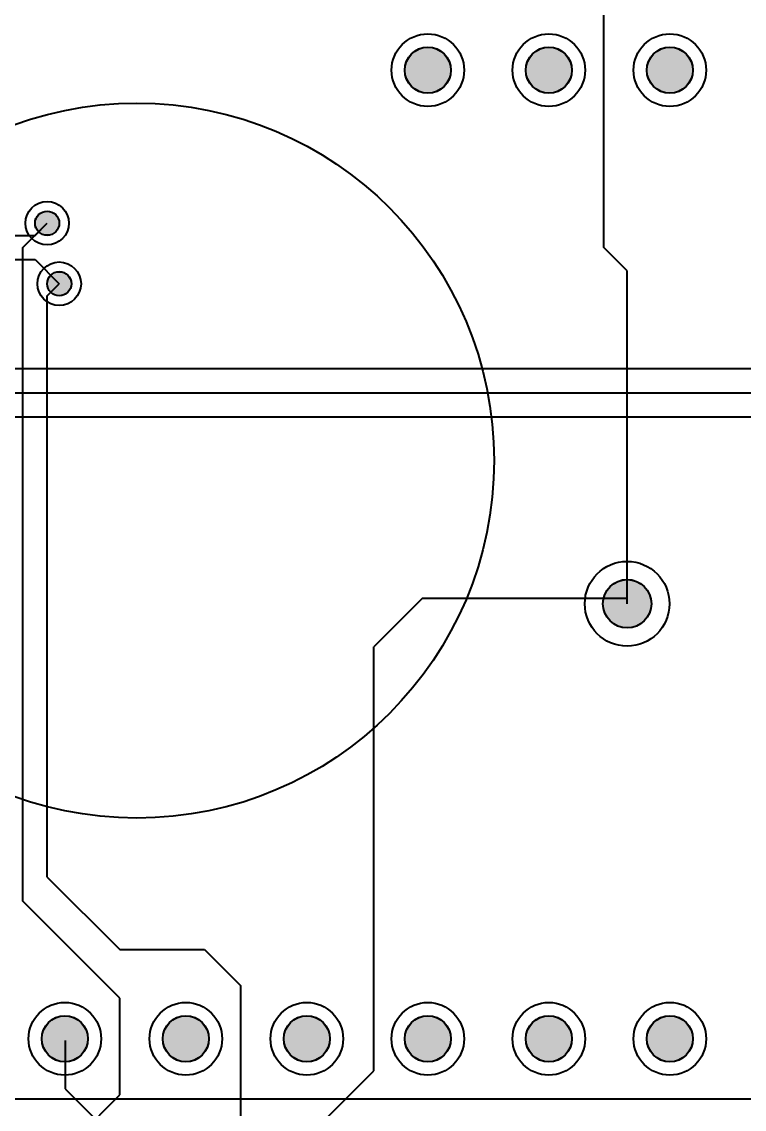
# Model space of a CAD drawing. Header units: millimetres. Extents: x 2 to 157, y 2 to 78.
# Drawn here: x 111.79 to 126.95, y 39.18 to 62 of the extents above; entities that cross this region are included whole.
import ezdxf

# ---------------------------------------------------------------- set-up
doc = ezdxf.new("R2010")
doc.units = ezdxf.units.MM
for name, color, linetype in [('bottom_copper', 7, 'Continuous'), ('drill_plated', 7, 'Continuous'), ('top_copper', 7, 'Continuous'), ('top_silk', 7, 'Continuous')]:
    doc.layers.add(name, color=color, linetype=linetype)

msp = doc.modelspace()

# ---------------------------------------------------------------- hatches: boundary and pattern name
at = {"layer": 'bottom_copper', "lineweight": 40}
for points in [[(120.783, 60.888), (120.755, 60.798), (120.711, 60.714), (120.651, 60.641), (120.578, 60.581), (120.494, 60.536), (120.404, 60.509), (120.31, 60.5), (120.215, 60.509), (120.125, 60.536), (120.041, 60.581), (119.968, 60.641), (119.908, 60.714), (119.864, 60.798), (119.836, 60.888), (119.827, 60.982), (119.836, 61.076), (119.864, 61.167), (119.908, 61.25), (119.968, 61.324), (120.041, 61.384), (120.125, 61.428), (120.215, 61.456), (120.31, 61.465), (120.404, 61.456), (120.494, 61.428), (120.578, 61.384), (120.651, 61.324), (120.711, 61.25), (120.755, 61.167), (120.783, 61.076), (120.792, 60.982), (120.783, 60.888)], [(123.323, 60.888), (123.295, 60.798), (123.251, 60.714), (123.191, 60.641), (123.118, 60.581), (123.034, 60.536), (122.944, 60.509), (122.85, 60.5), (122.755, 60.509), (122.665, 60.536), (122.581, 60.581), (122.508, 60.641), (122.448, 60.714), (122.404, 60.798), (122.376, 60.888), (122.367, 60.982), (122.376, 61.076), (122.404, 61.167), (122.448, 61.25), (122.508, 61.324), (122.581, 61.384), (122.665, 61.428), (122.755, 61.456), (122.85, 61.465), (122.944, 61.456), (123.034, 61.428), (123.118, 61.384), (123.191, 61.324), (123.251, 61.25), (123.295, 61.167), (123.323, 61.076), (123.332, 60.982), (123.323, 60.888)], [(125.863, 60.888), (125.835, 60.798), (125.791, 60.714), (125.731, 60.641), (125.658, 60.581), (125.574, 60.536), (125.484, 60.509), (125.39, 60.5), (125.295, 60.509), (125.205, 60.536), (125.121, 60.581), (125.048, 60.641), (124.988, 60.714), (124.944, 60.798), (124.916, 60.888), (124.907, 60.982), (124.916, 61.076), (124.944, 61.167), (124.988, 61.25), (125.048, 61.324), (125.121, 61.384), (125.205, 61.428), (125.295, 61.456), (125.39, 61.465), (125.484, 61.456), (125.574, 61.428), (125.658, 61.384), (125.731, 61.324), (125.791, 61.25), (125.835, 61.167), (125.863, 61.076), (125.872, 60.982), (125.863, 60.888)], [(112.568, 57.722), (112.553, 57.674), (112.53, 57.63), (112.498, 57.592), (112.46, 57.56), (112.416, 57.537), (112.368, 57.522), (112.319, 57.517), (112.269, 57.522), (112.222, 57.537), (112.178, 57.56), (112.139, 57.592), (112.108, 57.63), (112.084, 57.674), (112.07, 57.722), (112.065, 57.772), (112.07, 57.821), (112.084, 57.869), (112.108, 57.913), (112.139, 57.951), (112.178, 57.983), (112.222, 58.006), (112.269, 58.021), (112.319, 58.026), (112.368, 58.021), (112.416, 58.006), (112.46, 57.983), (112.498, 57.951), (112.53, 57.913), (112.553, 57.869), (112.568, 57.821), (112.573, 57.772), (112.568, 57.722)], [(112.822, 56.452), (112.807, 56.404), (112.784, 56.36), (112.752, 56.322), (112.714, 56.29), (112.67, 56.267), (112.622, 56.252), (112.573, 56.248), (112.523, 56.252), (112.476, 56.267), (112.432, 56.29), (112.393, 56.322), (112.362, 56.36), (112.338, 56.404), (112.324, 56.452), (112.319, 56.502), (112.324, 56.551), (112.338, 56.599), (112.362, 56.643), (112.393, 56.681), (112.432, 56.713), (112.476, 56.736), (112.523, 56.751), (112.573, 56.755), (112.622, 56.751), (112.67, 56.736), (112.714, 56.713), (112.752, 56.681), (112.784, 56.643), (112.807, 56.599), (112.822, 56.551), (112.827, 56.502), (112.822, 56.452)], [(124.992, 49.689), (124.963, 49.594), (124.916, 49.506), (124.853, 49.429), (124.776, 49.366), (124.688, 49.319), (124.593, 49.29), (124.493, 49.281), (124.394, 49.29), (124.299, 49.319), (124.211, 49.366), (124.134, 49.429), (124.071, 49.506), (124.024, 49.594), (123.995, 49.689), (123.985, 49.788), (123.995, 49.888), (124.024, 49.983), (124.071, 50.071), (124.134, 50.148), (124.211, 50.211), (124.299, 50.258), (124.394, 50.287), (124.493, 50.297), (124.593, 50.287), (124.688, 50.258), (124.776, 50.211), (124.853, 50.148), (124.916, 50.071), (124.963, 49.983), (124.992, 49.888), (125.001, 49.788), (124.992, 49.689)], [(113.163, 40.568), (113.135, 40.478), (113.091, 40.394), (113.031, 40.321), (112.958, 40.261), (112.874, 40.216), (112.784, 40.189), (112.69, 40.18), (112.595, 40.189), (112.505, 40.216), (112.421, 40.261), (112.348, 40.321), (112.288, 40.394), (112.244, 40.478), (112.216, 40.568), (112.207, 40.662), (112.216, 40.756), (112.244, 40.847), (112.288, 40.93), (112.348, 41.004), (112.421, 41.064), (112.505, 41.108), (112.595, 41.136), (112.69, 41.145), (112.784, 41.136), (112.874, 41.108), (112.958, 41.064), (113.031, 41.004), (113.091, 40.93), (113.135, 40.847), (113.163, 40.756), (113.172, 40.662), (113.163, 40.568)], [(115.703, 40.568), (115.675, 40.478), (115.631, 40.394), (115.571, 40.321), (115.498, 40.261), (115.414, 40.216), (115.324, 40.189), (115.23, 40.18), (115.135, 40.189), (115.045, 40.216), (114.961, 40.261), (114.888, 40.321), (114.828, 40.394), (114.784, 40.478), (114.756, 40.568), (114.747, 40.662), (114.756, 40.756), (114.784, 40.847), (114.828, 40.93), (114.888, 41.004), (114.961, 41.064), (115.045, 41.108), (115.135, 41.136), (115.23, 41.145), (115.324, 41.136), (115.414, 41.108), (115.498, 41.064), (115.571, 41.004), (115.631, 40.93), (115.675, 40.847), (115.703, 40.756), (115.712, 40.662), (115.703, 40.568)], [(118.243, 40.568), (118.215, 40.478), (118.171, 40.394), (118.111, 40.321), (118.038, 40.261), (117.954, 40.216), (117.864, 40.189), (117.77, 40.18), (117.675, 40.189), (117.585, 40.216), (117.501, 40.261), (117.428, 40.321), (117.368, 40.394), (117.324, 40.478), (117.296, 40.568), (117.287, 40.662), (117.296, 40.756), (117.324, 40.847), (117.368, 40.93), (117.428, 41.004), (117.501, 41.064), (117.585, 41.108), (117.675, 41.136), (117.77, 41.145), (117.864, 41.136), (117.954, 41.108), (118.038, 41.064), (118.111, 41.004), (118.171, 40.93), (118.215, 40.847), (118.243, 40.756), (118.252, 40.662), (118.243, 40.568)], [(120.783, 40.568), (120.755, 40.478), (120.711, 40.394), (120.651, 40.321), (120.578, 40.261), (120.494, 40.216), (120.404, 40.189), (120.31, 40.18), (120.215, 40.189), (120.125, 40.216), (120.041, 40.261), (119.968, 40.321), (119.908, 40.394), (119.864, 40.478), (119.836, 40.568), (119.827, 40.662), (119.836, 40.756), (119.864, 40.847), (119.908, 40.93), (119.968, 41.004), (120.041, 41.064), (120.125, 41.108), (120.215, 41.136), (120.31, 41.145), (120.404, 41.136), (120.494, 41.108), (120.578, 41.064), (120.651, 41.004), (120.711, 40.93), (120.755, 40.847), (120.783, 40.756), (120.792, 40.662), (120.783, 40.568)], [(123.323, 40.568), (123.295, 40.478), (123.251, 40.394), (123.191, 40.321), (123.118, 40.261), (123.034, 40.216), (122.944, 40.189), (122.85, 40.18), (122.755, 40.189), (122.665, 40.216), (122.581, 40.261), (122.508, 40.321), (122.448, 40.394), (122.404, 40.478), (122.376, 40.568), (122.367, 40.662), (122.376, 40.756), (122.404, 40.847), (122.448, 40.93), (122.508, 41.004), (122.581, 41.064), (122.665, 41.108), (122.755, 41.136), (122.85, 41.145), (122.944, 41.136), (123.034, 41.108), (123.118, 41.064), (123.191, 41.004), (123.251, 40.93), (123.295, 40.847), (123.323, 40.756), (123.332, 40.662), (123.323, 40.568)], [(125.863, 40.568), (125.835, 40.478), (125.791, 40.394), (125.731, 40.321), (125.658, 40.261), (125.574, 40.216), (125.484, 40.189), (125.39, 40.18), (125.295, 40.189), (125.205, 40.216), (125.121, 40.261), (125.048, 40.321), (124.988, 40.394), (124.944, 40.478), (124.916, 40.568), (124.907, 40.662), (124.916, 40.756), (124.944, 40.847), (124.988, 40.93), (125.048, 41.004), (125.121, 41.064), (125.205, 41.108), (125.295, 41.136), (125.39, 41.145), (125.484, 41.136), (125.574, 41.108), (125.658, 41.064), (125.731, 41.004), (125.791, 40.93), (125.835, 40.847), (125.863, 40.756), (125.872, 40.662), (125.863, 40.568)]]:
    msp.add_hatch(color=7, dxfattribs=at).paths.add_polyline_path(points, flags=0)
at = {"layer": 'drill_plated', "lineweight": 40}
for points in [[(120.783, 60.888), (120.755, 60.798), (120.711, 60.714), (120.651, 60.641), (120.578, 60.581), (120.494, 60.536), (120.404, 60.509), (120.31, 60.5), (120.215, 60.509), (120.125, 60.536), (120.041, 60.581), (119.968, 60.641), (119.908, 60.714), (119.864, 60.798), (119.836, 60.888), (119.827, 60.982), (119.836, 61.076), (119.864, 61.167), (119.908, 61.25), (119.968, 61.324), (120.041, 61.384), (120.125, 61.428), (120.215, 61.456), (120.31, 61.465), (120.404, 61.456), (120.494, 61.428), (120.578, 61.384), (120.651, 61.324), (120.711, 61.25), (120.755, 61.167), (120.783, 61.076), (120.792, 60.982), (120.783, 60.888)], [(123.323, 60.888), (123.295, 60.798), (123.251, 60.714), (123.191, 60.641), (123.118, 60.581), (123.034, 60.536), (122.944, 60.509), (122.85, 60.5), (122.755, 60.509), (122.665, 60.536), (122.581, 60.581), (122.508, 60.641), (122.448, 60.714), (122.404, 60.798), (122.376, 60.888), (122.367, 60.982), (122.376, 61.076), (122.404, 61.167), (122.448, 61.25), (122.508, 61.324), (122.581, 61.384), (122.665, 61.428), (122.755, 61.456), (122.85, 61.465), (122.944, 61.456), (123.034, 61.428), (123.118, 61.384), (123.191, 61.324), (123.251, 61.25), (123.295, 61.167), (123.323, 61.076), (123.332, 60.982), (123.323, 60.888)], [(125.863, 60.888), (125.835, 60.798), (125.791, 60.714), (125.731, 60.641), (125.658, 60.581), (125.574, 60.536), (125.484, 60.509), (125.39, 60.5), (125.295, 60.509), (125.205, 60.536), (125.121, 60.581), (125.048, 60.641), (124.988, 60.714), (124.944, 60.798), (124.916, 60.888), (124.907, 60.982), (124.916, 61.076), (124.944, 61.167), (124.988, 61.25), (125.048, 61.324), (125.121, 61.384), (125.205, 61.428), (125.295, 61.456), (125.39, 61.465), (125.484, 61.456), (125.574, 61.428), (125.658, 61.384), (125.731, 61.324), (125.791, 61.25), (125.835, 61.167), (125.863, 61.076), (125.872, 60.982), (125.863, 60.888)], [(112.568, 57.722), (112.553, 57.674), (112.53, 57.63), (112.498, 57.592), (112.46, 57.56), (112.416, 57.537), (112.368, 57.522), (112.319, 57.517), (112.269, 57.522), (112.222, 57.537), (112.178, 57.56), (112.139, 57.592), (112.108, 57.63), (112.084, 57.674), (112.07, 57.722), (112.065, 57.772), (112.07, 57.821), (112.084, 57.869), (112.108, 57.913), (112.139, 57.951), (112.178, 57.983), (112.222, 58.006), (112.269, 58.021), (112.319, 58.026), (112.368, 58.021), (112.416, 58.006), (112.46, 57.983), (112.498, 57.951), (112.53, 57.913), (112.553, 57.869), (112.568, 57.821), (112.573, 57.772), (112.568, 57.722)], [(112.822, 56.452), (112.807, 56.404), (112.784, 56.36), (112.752, 56.322), (112.714, 56.29), (112.67, 56.267), (112.622, 56.252), (112.573, 56.248), (112.523, 56.252), (112.476, 56.267), (112.432, 56.29), (112.393, 56.322), (112.362, 56.36), (112.338, 56.404), (112.324, 56.452), (112.319, 56.502), (112.324, 56.551), (112.338, 56.599), (112.362, 56.643), (112.393, 56.681), (112.432, 56.713), (112.476, 56.736), (112.523, 56.751), (112.573, 56.755), (112.622, 56.751), (112.67, 56.736), (112.714, 56.713), (112.752, 56.681), (112.784, 56.643), (112.807, 56.599), (112.822, 56.551), (112.827, 56.502), (112.822, 56.452)], [(124.992, 49.689), (124.963, 49.594), (124.916, 49.506), (124.853, 49.429), (124.776, 49.366), (124.688, 49.319), (124.593, 49.29), (124.493, 49.281), (124.394, 49.29), (124.299, 49.319), (124.211, 49.366), (124.134, 49.429), (124.071, 49.506), (124.024, 49.594), (123.995, 49.689), (123.985, 49.788), (123.995, 49.888), (124.024, 49.983), (124.071, 50.071), (124.134, 50.148), (124.211, 50.211), (124.299, 50.258), (124.394, 50.287), (124.493, 50.297), (124.593, 50.287), (124.688, 50.258), (124.776, 50.211), (124.853, 50.148), (124.916, 50.071), (124.963, 49.983), (124.992, 49.888), (125.001, 49.788), (124.992, 49.689)], [(113.163, 40.568), (113.135, 40.478), (113.091, 40.394), (113.031, 40.321), (112.958, 40.261), (112.874, 40.216), (112.784, 40.189), (112.69, 40.18), (112.595, 40.189), (112.505, 40.216), (112.421, 40.261), (112.348, 40.321), (112.288, 40.394), (112.244, 40.478), (112.216, 40.568), (112.207, 40.662), (112.216, 40.756), (112.244, 40.847), (112.288, 40.93), (112.348, 41.004), (112.421, 41.064), (112.505, 41.108), (112.595, 41.136), (112.69, 41.145), (112.784, 41.136), (112.874, 41.108), (112.958, 41.064), (113.031, 41.004), (113.091, 40.93), (113.135, 40.847), (113.163, 40.756), (113.172, 40.662), (113.163, 40.568)], [(115.703, 40.568), (115.675, 40.478), (115.631, 40.394), (115.571, 40.321), (115.498, 40.261), (115.414, 40.216), (115.324, 40.189), (115.23, 40.18), (115.135, 40.189), (115.045, 40.216), (114.961, 40.261), (114.888, 40.321), (114.828, 40.394), (114.784, 40.478), (114.756, 40.568), (114.747, 40.662), (114.756, 40.756), (114.784, 40.847), (114.828, 40.93), (114.888, 41.004), (114.961, 41.064), (115.045, 41.108), (115.135, 41.136), (115.23, 41.145), (115.324, 41.136), (115.414, 41.108), (115.498, 41.064), (115.571, 41.004), (115.631, 40.93), (115.675, 40.847), (115.703, 40.756), (115.712, 40.662), (115.703, 40.568)], [(118.243, 40.568), (118.215, 40.478), (118.171, 40.394), (118.111, 40.321), (118.038, 40.261), (117.954, 40.216), (117.864, 40.189), (117.77, 40.18), (117.675, 40.189), (117.585, 40.216), (117.501, 40.261), (117.428, 40.321), (117.368, 40.394), (117.324, 40.478), (117.296, 40.568), (117.287, 40.662), (117.296, 40.756), (117.324, 40.847), (117.368, 40.93), (117.428, 41.004), (117.501, 41.064), (117.585, 41.108), (117.675, 41.136), (117.77, 41.145), (117.864, 41.136), (117.954, 41.108), (118.038, 41.064), (118.111, 41.004), (118.171, 40.93), (118.215, 40.847), (118.243, 40.756), (118.252, 40.662), (118.243, 40.568)], [(120.783, 40.568), (120.755, 40.478), (120.711, 40.394), (120.651, 40.321), (120.578, 40.261), (120.494, 40.216), (120.404, 40.189), (120.31, 40.18), (120.215, 40.189), (120.125, 40.216), (120.041, 40.261), (119.968, 40.321), (119.908, 40.394), (119.864, 40.478), (119.836, 40.568), (119.827, 40.662), (119.836, 40.756), (119.864, 40.847), (119.908, 40.93), (119.968, 41.004), (120.041, 41.064), (120.125, 41.108), (120.215, 41.136), (120.31, 41.145), (120.404, 41.136), (120.494, 41.108), (120.578, 41.064), (120.651, 41.004), (120.711, 40.93), (120.755, 40.847), (120.783, 40.756), (120.792, 40.662), (120.783, 40.568)], [(123.323, 40.568), (123.295, 40.478), (123.251, 40.394), (123.191, 40.321), (123.118, 40.261), (123.034, 40.216), (122.944, 40.189), (122.85, 40.18), (122.755, 40.189), (122.665, 40.216), (122.581, 40.261), (122.508, 40.321), (122.448, 40.394), (122.404, 40.478), (122.376, 40.568), (122.367, 40.662), (122.376, 40.756), (122.404, 40.847), (122.448, 40.93), (122.508, 41.004), (122.581, 41.064), (122.665, 41.108), (122.755, 41.136), (122.85, 41.145), (122.944, 41.136), (123.034, 41.108), (123.118, 41.064), (123.191, 41.004), (123.251, 40.93), (123.295, 40.847), (123.323, 40.756), (123.332, 40.662), (123.323, 40.568)], [(125.863, 40.568), (125.835, 40.478), (125.791, 40.394), (125.731, 40.321), (125.658, 40.261), (125.574, 40.216), (125.484, 40.189), (125.39, 40.18), (125.295, 40.189), (125.205, 40.216), (125.121, 40.261), (125.048, 40.321), (124.988, 40.394), (124.944, 40.478), (124.916, 40.568), (124.907, 40.662), (124.916, 40.756), (124.944, 40.847), (124.988, 40.93), (125.048, 41.004), (125.121, 41.064), (125.205, 41.108), (125.295, 41.136), (125.39, 41.145), (125.484, 41.136), (125.574, 41.108), (125.658, 41.064), (125.731, 41.004), (125.791, 40.93), (125.835, 40.847), (125.863, 40.756), (125.872, 40.662), (125.863, 40.568)]]:
    msp.add_hatch(color=7, dxfattribs=at).paths.add_polyline_path(points, flags=0)
at = {"layer": 'top_copper', "lineweight": 40}
for points in [[(120.783, 60.888), (120.755, 60.798), (120.711, 60.714), (120.651, 60.641), (120.578, 60.581), (120.494, 60.536), (120.404, 60.509), (120.31, 60.5), (120.215, 60.509), (120.125, 60.536), (120.041, 60.581), (119.968, 60.641), (119.908, 60.714), (119.864, 60.798), (119.836, 60.888), (119.827, 60.982), (119.836, 61.076), (119.864, 61.167), (119.908, 61.25), (119.968, 61.324), (120.041, 61.384), (120.125, 61.428), (120.215, 61.456), (120.31, 61.465), (120.404, 61.456), (120.494, 61.428), (120.578, 61.384), (120.651, 61.324), (120.711, 61.25), (120.755, 61.167), (120.783, 61.076), (120.792, 60.982), (120.783, 60.888)], [(123.323, 60.888), (123.295, 60.798), (123.251, 60.714), (123.191, 60.641), (123.118, 60.581), (123.034, 60.536), (122.944, 60.509), (122.85, 60.5), (122.755, 60.509), (122.665, 60.536), (122.581, 60.581), (122.508, 60.641), (122.448, 60.714), (122.404, 60.798), (122.376, 60.888), (122.367, 60.982), (122.376, 61.076), (122.404, 61.167), (122.448, 61.25), (122.508, 61.324), (122.581, 61.384), (122.665, 61.428), (122.755, 61.456), (122.85, 61.465), (122.944, 61.456), (123.034, 61.428), (123.118, 61.384), (123.191, 61.324), (123.251, 61.25), (123.295, 61.167), (123.323, 61.076), (123.332, 60.982), (123.323, 60.888)], [(125.863, 60.888), (125.835, 60.798), (125.791, 60.714), (125.731, 60.641), (125.658, 60.581), (125.574, 60.536), (125.484, 60.509), (125.39, 60.5), (125.295, 60.509), (125.205, 60.536), (125.121, 60.581), (125.048, 60.641), (124.988, 60.714), (124.944, 60.798), (124.916, 60.888), (124.907, 60.982), (124.916, 61.076), (124.944, 61.167), (124.988, 61.25), (125.048, 61.324), (125.121, 61.384), (125.205, 61.428), (125.295, 61.456), (125.39, 61.465), (125.484, 61.456), (125.574, 61.428), (125.658, 61.384), (125.731, 61.324), (125.791, 61.25), (125.835, 61.167), (125.863, 61.076), (125.872, 60.982), (125.863, 60.888)], [(112.568, 57.722), (112.553, 57.674), (112.53, 57.63), (112.498, 57.592), (112.46, 57.56), (112.416, 57.537), (112.368, 57.522), (112.319, 57.517), (112.269, 57.522), (112.222, 57.537), (112.178, 57.56), (112.139, 57.592), (112.108, 57.63), (112.084, 57.674), (112.07, 57.722), (112.065, 57.772), (112.07, 57.821), (112.084, 57.869), (112.108, 57.913), (112.139, 57.951), (112.178, 57.983), (112.222, 58.006), (112.269, 58.021), (112.319, 58.026), (112.368, 58.021), (112.416, 58.006), (112.46, 57.983), (112.498, 57.951), (112.53, 57.913), (112.553, 57.869), (112.568, 57.821), (112.573, 57.772), (112.568, 57.722)], [(112.822, 56.452), (112.807, 56.404), (112.784, 56.36), (112.752, 56.322), (112.714, 56.29), (112.67, 56.267), (112.622, 56.252), (112.573, 56.248), (112.523, 56.252), (112.476, 56.267), (112.432, 56.29), (112.393, 56.322), (112.362, 56.36), (112.338, 56.404), (112.324, 56.452), (112.319, 56.502), (112.324, 56.551), (112.338, 56.599), (112.362, 56.643), (112.393, 56.681), (112.432, 56.713), (112.476, 56.736), (112.523, 56.751), (112.573, 56.755), (112.622, 56.751), (112.67, 56.736), (112.714, 56.713), (112.752, 56.681), (112.784, 56.643), (112.807, 56.599), (112.822, 56.551), (112.827, 56.502), (112.822, 56.452)], [(124.992, 49.689), (124.963, 49.594), (124.916, 49.506), (124.853, 49.429), (124.776, 49.366), (124.688, 49.319), (124.593, 49.29), (124.493, 49.281), (124.394, 49.29), (124.299, 49.319), (124.211, 49.366), (124.134, 49.429), (124.071, 49.506), (124.024, 49.594), (123.995, 49.689), (123.985, 49.788), (123.995, 49.888), (124.024, 49.983), (124.071, 50.071), (124.134, 50.148), (124.211, 50.211), (124.299, 50.258), (124.394, 50.287), (124.493, 50.297), (124.593, 50.287), (124.688, 50.258), (124.776, 50.211), (124.853, 50.148), (124.916, 50.071), (124.963, 49.983), (124.992, 49.888), (125.001, 49.788), (124.992, 49.689)], [(113.163, 40.568), (113.135, 40.478), (113.091, 40.394), (113.031, 40.321), (112.958, 40.261), (112.874, 40.216), (112.784, 40.189), (112.69, 40.18), (112.595, 40.189), (112.505, 40.216), (112.421, 40.261), (112.348, 40.321), (112.288, 40.394), (112.244, 40.478), (112.216, 40.568), (112.207, 40.662), (112.216, 40.756), (112.244, 40.847), (112.288, 40.93), (112.348, 41.004), (112.421, 41.064), (112.505, 41.108), (112.595, 41.136), (112.69, 41.145), (112.784, 41.136), (112.874, 41.108), (112.958, 41.064), (113.031, 41.004), (113.091, 40.93), (113.135, 40.847), (113.163, 40.756), (113.172, 40.662), (113.163, 40.568)], [(115.703, 40.568), (115.675, 40.478), (115.631, 40.394), (115.571, 40.321), (115.498, 40.261), (115.414, 40.216), (115.324, 40.189), (115.23, 40.18), (115.135, 40.189), (115.045, 40.216), (114.961, 40.261), (114.888, 40.321), (114.828, 40.394), (114.784, 40.478), (114.756, 40.568), (114.747, 40.662), (114.756, 40.756), (114.784, 40.847), (114.828, 40.93), (114.888, 41.004), (114.961, 41.064), (115.045, 41.108), (115.135, 41.136), (115.23, 41.145), (115.324, 41.136), (115.414, 41.108), (115.498, 41.064), (115.571, 41.004), (115.631, 40.93), (115.675, 40.847), (115.703, 40.756), (115.712, 40.662), (115.703, 40.568)], [(118.243, 40.568), (118.215, 40.478), (118.171, 40.394), (118.111, 40.321), (118.038, 40.261), (117.954, 40.216), (117.864, 40.189), (117.77, 40.18), (117.675, 40.189), (117.585, 40.216), (117.501, 40.261), (117.428, 40.321), (117.368, 40.394), (117.324, 40.478), (117.296, 40.568), (117.287, 40.662), (117.296, 40.756), (117.324, 40.847), (117.368, 40.93), (117.428, 41.004), (117.501, 41.064), (117.585, 41.108), (117.675, 41.136), (117.77, 41.145), (117.864, 41.136), (117.954, 41.108), (118.038, 41.064), (118.111, 41.004), (118.171, 40.93), (118.215, 40.847), (118.243, 40.756), (118.252, 40.662), (118.243, 40.568)], [(120.783, 40.568), (120.755, 40.478), (120.711, 40.394), (120.651, 40.321), (120.578, 40.261), (120.494, 40.216), (120.404, 40.189), (120.31, 40.18), (120.215, 40.189), (120.125, 40.216), (120.041, 40.261), (119.968, 40.321), (119.908, 40.394), (119.864, 40.478), (119.836, 40.568), (119.827, 40.662), (119.836, 40.756), (119.864, 40.847), (119.908, 40.93), (119.968, 41.004), (120.041, 41.064), (120.125, 41.108), (120.215, 41.136), (120.31, 41.145), (120.404, 41.136), (120.494, 41.108), (120.578, 41.064), (120.651, 41.004), (120.711, 40.93), (120.755, 40.847), (120.783, 40.756), (120.792, 40.662), (120.783, 40.568)], [(123.323, 40.568), (123.295, 40.478), (123.251, 40.394), (123.191, 40.321), (123.118, 40.261), (123.034, 40.216), (122.944, 40.189), (122.85, 40.18), (122.755, 40.189), (122.665, 40.216), (122.581, 40.261), (122.508, 40.321), (122.448, 40.394), (122.404, 40.478), (122.376, 40.568), (122.367, 40.662), (122.376, 40.756), (122.404, 40.847), (122.448, 40.93), (122.508, 41.004), (122.581, 41.064), (122.665, 41.108), (122.755, 41.136), (122.85, 41.145), (122.944, 41.136), (123.034, 41.108), (123.118, 41.064), (123.191, 41.004), (123.251, 40.93), (123.295, 40.847), (123.323, 40.756), (123.332, 40.662), (123.323, 40.568)], [(125.863, 40.568), (125.835, 40.478), (125.791, 40.394), (125.731, 40.321), (125.658, 40.261), (125.574, 40.216), (125.484, 40.189), (125.39, 40.18), (125.295, 40.189), (125.205, 40.216), (125.121, 40.261), (125.048, 40.321), (124.988, 40.394), (124.944, 40.478), (124.916, 40.568), (124.907, 40.662), (124.916, 40.756), (124.944, 40.847), (124.988, 40.93), (125.048, 41.004), (125.121, 41.064), (125.205, 41.108), (125.295, 41.136), (125.39, 41.145), (125.484, 41.136), (125.574, 41.108), (125.658, 41.064), (125.731, 41.004), (125.791, 40.93), (125.835, 40.847), (125.863, 40.756), (125.872, 40.662), (125.863, 40.568)]]:
    msp.add_hatch(color=7, dxfattribs=at).paths.add_polyline_path(points, flags=0)

# ---------------------------------------------------------------- linework, layer by layer
at = {"layer": 'bottom_copper', "color": 7, "lineweight": 40}
for p, q in [((124.003, 57.264), (124.003, 66.153)), ((111.811, 57.264), (112.319, 57.772)), ((111.811, 43.547), (111.811, 57.264)), ((124.493, 56.773), (124.003, 57.264)), ((124.493, 49.788), (124.493, 56.773)), ((112.319, 56.248), (112.573, 56.502)), ((112.319, 44.056), (112.319, 56.248)), ((120.193, 49.898), (119.177, 48.882)), ((124.511, 49.898), (120.193, 49.898)), ((119.177, 39.992), (119.177, 48.882)), ((112.319, 44.056), (113.843, 42.532)), ((113.843, 41.516), (111.811, 43.547)), ((113.843, 42.532), (115.621, 42.532)), ((115.621, 42.532), (116.383, 41.77)), ((116.383, 38.721), (116.383, 41.77)), ((113.843, 39.483), (113.843, 41.516)), ((117.399, 38.214), (119.177, 39.992)), ((112.319, 37.959), (113.843, 39.483))]:
    msp.add_line(p, q, dxfattribs=at)
for points in [[(120.783, 60.888), (120.755, 60.798), (120.711, 60.714), (120.651, 60.641), (120.578, 60.581), (120.494, 60.536), (120.404, 60.509), (120.31, 60.5), (120.215, 60.509), (120.125, 60.536), (120.041, 60.581), (119.968, 60.641), (119.908, 60.714), (119.864, 60.798), (119.836, 60.888), (119.827, 60.982), (119.836, 61.076), (119.864, 61.167), (119.908, 61.25), (119.968, 61.324), (120.041, 61.384), (120.125, 61.428), (120.215, 61.456), (120.31, 61.465), (120.404, 61.456), (120.494, 61.428), (120.578, 61.384), (120.651, 61.324), (120.711, 61.25), (120.755, 61.167), (120.783, 61.076), (120.792, 60.982), (120.783, 60.888)], [(123.323, 60.888), (123.295, 60.798), (123.251, 60.714), (123.191, 60.641), (123.118, 60.581), (123.034, 60.536), (122.944, 60.509), (122.85, 60.5), (122.755, 60.509), (122.665, 60.536), (122.581, 60.581), (122.508, 60.641), (122.448, 60.714), (122.404, 60.798), (122.376, 60.888), (122.367, 60.982), (122.376, 61.076), (122.404, 61.167), (122.448, 61.25), (122.508, 61.324), (122.581, 61.384), (122.665, 61.428), (122.755, 61.456), (122.85, 61.465), (122.944, 61.456), (123.034, 61.428), (123.118, 61.384), (123.191, 61.324), (123.251, 61.25), (123.295, 61.167), (123.323, 61.076), (123.332, 60.982), (123.323, 60.888)], [(125.863, 60.888), (125.835, 60.798), (125.791, 60.714), (125.731, 60.641), (125.658, 60.581), (125.574, 60.536), (125.484, 60.509), (125.39, 60.5), (125.295, 60.509), (125.205, 60.536), (125.121, 60.581), (125.048, 60.641), (124.988, 60.714), (124.944, 60.798), (124.916, 60.888), (124.907, 60.982), (124.916, 61.076), (124.944, 61.167), (124.988, 61.25), (125.048, 61.324), (125.121, 61.384), (125.205, 61.428), (125.295, 61.456), (125.39, 61.465), (125.484, 61.456), (125.574, 61.428), (125.658, 61.384), (125.731, 61.324), (125.791, 61.25), (125.835, 61.167), (125.863, 61.076), (125.872, 60.982), (125.863, 60.888)], [(112.568, 57.722), (112.553, 57.674), (112.53, 57.63), (112.498, 57.592), (112.46, 57.56), (112.416, 57.537), (112.368, 57.522), (112.319, 57.517), (112.269, 57.522), (112.222, 57.537), (112.178, 57.56), (112.139, 57.592), (112.108, 57.63), (112.084, 57.674), (112.07, 57.722), (112.065, 57.772), (112.07, 57.821), (112.084, 57.869), (112.108, 57.913), (112.139, 57.951), (112.178, 57.983), (112.222, 58.006), (112.269, 58.021), (112.319, 58.026), (112.368, 58.021), (112.416, 58.006), (112.46, 57.983), (112.498, 57.951), (112.53, 57.913), (112.553, 57.869), (112.568, 57.821), (112.573, 57.772), (112.568, 57.722)], [(112.822, 56.452), (112.807, 56.404), (112.784, 56.36), (112.752, 56.322), (112.714, 56.29), (112.67, 56.267), (112.622, 56.252), (112.573, 56.248), (112.523, 56.252), (112.476, 56.267), (112.432, 56.29), (112.393, 56.322), (112.362, 56.36), (112.338, 56.404), (112.324, 56.452), (112.319, 56.502), (112.324, 56.551), (112.338, 56.599), (112.362, 56.643), (112.393, 56.681), (112.432, 56.713), (112.476, 56.736), (112.523, 56.751), (112.573, 56.755), (112.622, 56.751), (112.67, 56.736), (112.714, 56.713), (112.752, 56.681), (112.784, 56.643), (112.807, 56.599), (112.822, 56.551), (112.827, 56.502), (112.822, 56.452)], [(124.992, 49.689), (124.963, 49.594), (124.916, 49.506), (124.853, 49.429), (124.776, 49.366), (124.688, 49.319), (124.593, 49.29), (124.493, 49.281), (124.394, 49.29), (124.299, 49.319), (124.211, 49.366), (124.134, 49.429), (124.071, 49.506), (124.024, 49.594), (123.995, 49.689), (123.985, 49.788), (123.995, 49.888), (124.024, 49.983), (124.071, 50.071), (124.134, 50.148), (124.211, 50.211), (124.299, 50.258), (124.394, 50.287), (124.493, 50.297), (124.593, 50.287), (124.688, 50.258), (124.776, 50.211), (124.853, 50.148), (124.916, 50.071), (124.963, 49.983), (124.992, 49.888), (125.001, 49.788), (124.992, 49.689)], [(113.163, 40.568), (113.135, 40.478), (113.091, 40.394), (113.031, 40.321), (112.958, 40.261), (112.874, 40.216), (112.784, 40.189), (112.69, 40.18), (112.595, 40.189), (112.505, 40.216), (112.421, 40.261), (112.348, 40.321), (112.288, 40.394), (112.244, 40.478), (112.216, 40.568), (112.207, 40.662), (112.216, 40.756), (112.244, 40.847), (112.288, 40.93), (112.348, 41.004), (112.421, 41.064), (112.505, 41.108), (112.595, 41.136), (112.69, 41.145), (112.784, 41.136), (112.874, 41.108), (112.958, 41.064), (113.031, 41.004), (113.091, 40.93), (113.135, 40.847), (113.163, 40.756), (113.172, 40.662), (113.163, 40.568)], [(115.703, 40.568), (115.675, 40.478), (115.631, 40.394), (115.571, 40.321), (115.498, 40.261), (115.414, 40.216), (115.324, 40.189), (115.23, 40.18), (115.135, 40.189), (115.045, 40.216), (114.961, 40.261), (114.888, 40.321), (114.828, 40.394), (114.784, 40.478), (114.756, 40.568), (114.747, 40.662), (114.756, 40.756), (114.784, 40.847), (114.828, 40.93), (114.888, 41.004), (114.961, 41.064), (115.045, 41.108), (115.135, 41.136), (115.23, 41.145), (115.324, 41.136), (115.414, 41.108), (115.498, 41.064), (115.571, 41.004), (115.631, 40.93), (115.675, 40.847), (115.703, 40.756), (115.712, 40.662), (115.703, 40.568)], [(118.243, 40.568), (118.215, 40.478), (118.171, 40.394), (118.111, 40.321), (118.038, 40.261), (117.954, 40.216), (117.864, 40.189), (117.77, 40.18), (117.675, 40.189), (117.585, 40.216), (117.501, 40.261), (117.428, 40.321), (117.368, 40.394), (117.324, 40.478), (117.296, 40.568), (117.287, 40.662), (117.296, 40.756), (117.324, 40.847), (117.368, 40.93), (117.428, 41.004), (117.501, 41.064), (117.585, 41.108), (117.675, 41.136), (117.77, 41.145), (117.864, 41.136), (117.954, 41.108), (118.038, 41.064), (118.111, 41.004), (118.171, 40.93), (118.215, 40.847), (118.243, 40.756), (118.252, 40.662), (118.243, 40.568)], [(120.783, 40.568), (120.755, 40.478), (120.711, 40.394), (120.651, 40.321), (120.578, 40.261), (120.494, 40.216), (120.404, 40.189), (120.31, 40.18), (120.215, 40.189), (120.125, 40.216), (120.041, 40.261), (119.968, 40.321), (119.908, 40.394), (119.864, 40.478), (119.836, 40.568), (119.827, 40.662), (119.836, 40.756), (119.864, 40.847), (119.908, 40.93), (119.968, 41.004), (120.041, 41.064), (120.125, 41.108), (120.215, 41.136), (120.31, 41.145), (120.404, 41.136), (120.494, 41.108), (120.578, 41.064), (120.651, 41.004), (120.711, 40.93), (120.755, 40.847), (120.783, 40.756), (120.792, 40.662), (120.783, 40.568)], [(123.323, 40.568), (123.295, 40.478), (123.251, 40.394), (123.191, 40.321), (123.118, 40.261), (123.034, 40.216), (122.944, 40.189), (122.85, 40.18), (122.755, 40.189), (122.665, 40.216), (122.581, 40.261), (122.508, 40.321), (122.448, 40.394), (122.404, 40.478), (122.376, 40.568), (122.367, 40.662), (122.376, 40.756), (122.404, 40.847), (122.448, 40.93), (122.508, 41.004), (122.581, 41.064), (122.665, 41.108), (122.755, 41.136), (122.85, 41.145), (122.944, 41.136), (123.034, 41.108), (123.118, 41.064), (123.191, 41.004), (123.251, 40.93), (123.295, 40.847), (123.323, 40.756), (123.332, 40.662), (123.323, 40.568)], [(125.863, 40.568), (125.835, 40.478), (125.791, 40.394), (125.731, 40.321), (125.658, 40.261), (125.574, 40.216), (125.484, 40.189), (125.39, 40.18), (125.295, 40.189), (125.205, 40.216), (125.121, 40.261), (125.048, 40.321), (124.988, 40.394), (124.944, 40.478), (124.916, 40.568), (124.907, 40.662), (124.916, 40.756), (124.944, 40.847), (124.988, 40.93), (125.048, 41.004), (125.121, 41.064), (125.205, 41.108), (125.295, 41.136), (125.39, 41.145), (125.484, 41.136), (125.574, 41.108), (125.658, 41.064), (125.731, 41.004), (125.791, 40.93), (125.835, 40.847), (125.863, 40.756), (125.872, 40.662), (125.863, 40.568)]]:
    msp.add_lwpolyline(points, close=True, dxfattribs=at)
for centre, major_axis in [((120.31, 60.982), (0.762, 0)), ((122.85, 60.982), (0.762, 0)), ((125.39, 60.982), (0.762, 0)), ((120.31, 60.982), (0.483, 0)), ((122.85, 60.982), (0.483, 0)), ((125.39, 60.982), (0.483, 0)), ((112.319, 57.772), (0.457, 0)), ((112.319, 57.772), (0.254, 0)), ((112.573, 56.502), (0.457, 0)), ((112.573, 56.502), (0.254, 0)), ((124.493, 49.788), (0.889, 0)), ((124.493, 49.788), (0.508, 0)), ((112.69, 40.662), (0.762, 0)), ((115.23, 40.662), (0.762, 0)), ((117.77, 40.662), (0.762, 0)), ((120.31, 40.662), (0.762, 0)), ((122.85, 40.662), (0.762, 0)), ((125.39, 40.662), (0.762, 0)), ((112.69, 40.662), (0.483, 0)), ((115.23, 40.662), (0.483, 0)), ((117.77, 40.662), (0.483, 0)), ((120.31, 40.662), (0.483, 0)), ((122.85, 40.662), (0.483, 0)), ((125.39, 40.662), (0.483, 0))]:
    msp.add_ellipse(centre, major_axis=major_axis, ratio=1, dxfattribs=at)
at = {"layer": 'drill_plated', "color": 7, "lineweight": 40}
for points in [[(120.783, 60.888), (120.755, 60.798), (120.711, 60.714), (120.651, 60.641), (120.578, 60.581), (120.494, 60.536), (120.404, 60.509), (120.31, 60.5), (120.215, 60.509), (120.125, 60.536), (120.041, 60.581), (119.968, 60.641), (119.908, 60.714), (119.864, 60.798), (119.836, 60.888), (119.827, 60.982), (119.836, 61.076), (119.864, 61.167), (119.908, 61.25), (119.968, 61.324), (120.041, 61.384), (120.125, 61.428), (120.215, 61.456), (120.31, 61.465), (120.404, 61.456), (120.494, 61.428), (120.578, 61.384), (120.651, 61.324), (120.711, 61.25), (120.755, 61.167), (120.783, 61.076), (120.792, 60.982), (120.783, 60.888)], [(123.323, 60.888), (123.295, 60.798), (123.251, 60.714), (123.191, 60.641), (123.118, 60.581), (123.034, 60.536), (122.944, 60.509), (122.85, 60.5), (122.755, 60.509), (122.665, 60.536), (122.581, 60.581), (122.508, 60.641), (122.448, 60.714), (122.404, 60.798), (122.376, 60.888), (122.367, 60.982), (122.376, 61.076), (122.404, 61.167), (122.448, 61.25), (122.508, 61.324), (122.581, 61.384), (122.665, 61.428), (122.755, 61.456), (122.85, 61.465), (122.944, 61.456), (123.034, 61.428), (123.118, 61.384), (123.191, 61.324), (123.251, 61.25), (123.295, 61.167), (123.323, 61.076), (123.332, 60.982), (123.323, 60.888)], [(125.863, 60.888), (125.835, 60.798), (125.791, 60.714), (125.731, 60.641), (125.658, 60.581), (125.574, 60.536), (125.484, 60.509), (125.39, 60.5), (125.295, 60.509), (125.205, 60.536), (125.121, 60.581), (125.048, 60.641), (124.988, 60.714), (124.944, 60.798), (124.916, 60.888), (124.907, 60.982), (124.916, 61.076), (124.944, 61.167), (124.988, 61.25), (125.048, 61.324), (125.121, 61.384), (125.205, 61.428), (125.295, 61.456), (125.39, 61.465), (125.484, 61.456), (125.574, 61.428), (125.658, 61.384), (125.731, 61.324), (125.791, 61.25), (125.835, 61.167), (125.863, 61.076), (125.872, 60.982), (125.863, 60.888)], [(112.568, 57.722), (112.553, 57.674), (112.53, 57.63), (112.498, 57.592), (112.46, 57.56), (112.416, 57.537), (112.368, 57.522), (112.319, 57.517), (112.269, 57.522), (112.222, 57.537), (112.178, 57.56), (112.139, 57.592), (112.108, 57.63), (112.084, 57.674), (112.07, 57.722), (112.065, 57.772), (112.07, 57.821), (112.084, 57.869), (112.108, 57.913), (112.139, 57.951), (112.178, 57.983), (112.222, 58.006), (112.269, 58.021), (112.319, 58.026), (112.368, 58.021), (112.416, 58.006), (112.46, 57.983), (112.498, 57.951), (112.53, 57.913), (112.553, 57.869), (112.568, 57.821), (112.573, 57.772), (112.568, 57.722)], [(112.822, 56.452), (112.807, 56.404), (112.784, 56.36), (112.752, 56.322), (112.714, 56.29), (112.67, 56.267), (112.622, 56.252), (112.573, 56.248), (112.523, 56.252), (112.476, 56.267), (112.432, 56.29), (112.393, 56.322), (112.362, 56.36), (112.338, 56.404), (112.324, 56.452), (112.319, 56.502), (112.324, 56.551), (112.338, 56.599), (112.362, 56.643), (112.393, 56.681), (112.432, 56.713), (112.476, 56.736), (112.523, 56.751), (112.573, 56.755), (112.622, 56.751), (112.67, 56.736), (112.714, 56.713), (112.752, 56.681), (112.784, 56.643), (112.807, 56.599), (112.822, 56.551), (112.827, 56.502), (112.822, 56.452)], [(124.992, 49.689), (124.963, 49.594), (124.916, 49.506), (124.853, 49.429), (124.776, 49.366), (124.688, 49.319), (124.593, 49.29), (124.493, 49.281), (124.394, 49.29), (124.299, 49.319), (124.211, 49.366), (124.134, 49.429), (124.071, 49.506), (124.024, 49.594), (123.995, 49.689), (123.985, 49.788), (123.995, 49.888), (124.024, 49.983), (124.071, 50.071), (124.134, 50.148), (124.211, 50.211), (124.299, 50.258), (124.394, 50.287), (124.493, 50.297), (124.593, 50.287), (124.688, 50.258), (124.776, 50.211), (124.853, 50.148), (124.916, 50.071), (124.963, 49.983), (124.992, 49.888), (125.001, 49.788), (124.992, 49.689)], [(113.163, 40.568), (113.135, 40.478), (113.091, 40.394), (113.031, 40.321), (112.958, 40.261), (112.874, 40.216), (112.784, 40.189), (112.69, 40.18), (112.595, 40.189), (112.505, 40.216), (112.421, 40.261), (112.348, 40.321), (112.288, 40.394), (112.244, 40.478), (112.216, 40.568), (112.207, 40.662), (112.216, 40.756), (112.244, 40.847), (112.288, 40.93), (112.348, 41.004), (112.421, 41.064), (112.505, 41.108), (112.595, 41.136), (112.69, 41.145), (112.784, 41.136), (112.874, 41.108), (112.958, 41.064), (113.031, 41.004), (113.091, 40.93), (113.135, 40.847), (113.163, 40.756), (113.172, 40.662), (113.163, 40.568)], [(115.703, 40.568), (115.675, 40.478), (115.631, 40.394), (115.571, 40.321), (115.498, 40.261), (115.414, 40.216), (115.324, 40.189), (115.23, 40.18), (115.135, 40.189), (115.045, 40.216), (114.961, 40.261), (114.888, 40.321), (114.828, 40.394), (114.784, 40.478), (114.756, 40.568), (114.747, 40.662), (114.756, 40.756), (114.784, 40.847), (114.828, 40.93), (114.888, 41.004), (114.961, 41.064), (115.045, 41.108), (115.135, 41.136), (115.23, 41.145), (115.324, 41.136), (115.414, 41.108), (115.498, 41.064), (115.571, 41.004), (115.631, 40.93), (115.675, 40.847), (115.703, 40.756), (115.712, 40.662), (115.703, 40.568)], [(118.243, 40.568), (118.215, 40.478), (118.171, 40.394), (118.111, 40.321), (118.038, 40.261), (117.954, 40.216), (117.864, 40.189), (117.77, 40.18), (117.675, 40.189), (117.585, 40.216), (117.501, 40.261), (117.428, 40.321), (117.368, 40.394), (117.324, 40.478), (117.296, 40.568), (117.287, 40.662), (117.296, 40.756), (117.324, 40.847), (117.368, 40.93), (117.428, 41.004), (117.501, 41.064), (117.585, 41.108), (117.675, 41.136), (117.77, 41.145), (117.864, 41.136), (117.954, 41.108), (118.038, 41.064), (118.111, 41.004), (118.171, 40.93), (118.215, 40.847), (118.243, 40.756), (118.252, 40.662), (118.243, 40.568)], [(120.783, 40.568), (120.755, 40.478), (120.711, 40.394), (120.651, 40.321), (120.578, 40.261), (120.494, 40.216), (120.404, 40.189), (120.31, 40.18), (120.215, 40.189), (120.125, 40.216), (120.041, 40.261), (119.968, 40.321), (119.908, 40.394), (119.864, 40.478), (119.836, 40.568), (119.827, 40.662), (119.836, 40.756), (119.864, 40.847), (119.908, 40.93), (119.968, 41.004), (120.041, 41.064), (120.125, 41.108), (120.215, 41.136), (120.31, 41.145), (120.404, 41.136), (120.494, 41.108), (120.578, 41.064), (120.651, 41.004), (120.711, 40.93), (120.755, 40.847), (120.783, 40.756), (120.792, 40.662), (120.783, 40.568)], [(123.323, 40.568), (123.295, 40.478), (123.251, 40.394), (123.191, 40.321), (123.118, 40.261), (123.034, 40.216), (122.944, 40.189), (122.85, 40.18), (122.755, 40.189), (122.665, 40.216), (122.581, 40.261), (122.508, 40.321), (122.448, 40.394), (122.404, 40.478), (122.376, 40.568), (122.367, 40.662), (122.376, 40.756), (122.404, 40.847), (122.448, 40.93), (122.508, 41.004), (122.581, 41.064), (122.665, 41.108), (122.755, 41.136), (122.85, 41.145), (122.944, 41.136), (123.034, 41.108), (123.118, 41.064), (123.191, 41.004), (123.251, 40.93), (123.295, 40.847), (123.323, 40.756), (123.332, 40.662), (123.323, 40.568)], [(125.863, 40.568), (125.835, 40.478), (125.791, 40.394), (125.731, 40.321), (125.658, 40.261), (125.574, 40.216), (125.484, 40.189), (125.39, 40.18), (125.295, 40.189), (125.205, 40.216), (125.121, 40.261), (125.048, 40.321), (124.988, 40.394), (124.944, 40.478), (124.916, 40.568), (124.907, 40.662), (124.916, 40.756), (124.944, 40.847), (124.988, 40.93), (125.048, 41.004), (125.121, 41.064), (125.205, 41.108), (125.295, 41.136), (125.39, 41.145), (125.484, 41.136), (125.574, 41.108), (125.658, 41.064), (125.731, 41.004), (125.791, 40.93), (125.835, 40.847), (125.863, 40.756), (125.872, 40.662), (125.863, 40.568)]]:
    msp.add_lwpolyline(points, close=True, dxfattribs=at)
for centre, major_axis in [((120.31, 60.982), (0.483, 0)), ((122.85, 60.982), (0.483, 0)), ((125.39, 60.982), (0.483, 0)), ((112.319, 57.772), (0.254, 0)), ((112.573, 56.502), (0.254, 0)), ((124.493, 49.788), (0.508, 0)), ((112.69, 40.662), (0.483, 0)), ((115.23, 40.662), (0.483, 0)), ((117.77, 40.662), (0.483, 0)), ((120.31, 40.662), (0.483, 0)), ((122.85, 40.662), (0.483, 0)), ((125.39, 40.662), (0.483, 0))]:
    msp.add_ellipse(centre, major_axis=major_axis, ratio=1, dxfattribs=at)
at = {"layer": 'top_copper', "color": 7, "lineweight": 40}
for p, q in [((112.065, 57.517), (112.319, 57.772)), ((73.641, 57.517), (112.065, 57.517)), ((71.609, 57.01), (112.065, 57.01)), ((112.065, 57.01), (112.573, 56.502)), ((93.523, 54.724), (132.639, 54.724)), ((93.777, 54.215), (133.147, 54.215)), ((95.301, 53.708), (133.909, 53.708)), ((112.7, 40.627), (112.7, 39.611)), ((112.7, 39.611), (113.97, 38.34))]:
    msp.add_line(p, q, dxfattribs=at)
for points in [[(120.783, 60.888), (120.755, 60.798), (120.711, 60.714), (120.651, 60.641), (120.578, 60.581), (120.494, 60.536), (120.404, 60.509), (120.31, 60.5), (120.215, 60.509), (120.125, 60.536), (120.041, 60.581), (119.968, 60.641), (119.908, 60.714), (119.864, 60.798), (119.836, 60.888), (119.827, 60.982), (119.836, 61.076), (119.864, 61.167), (119.908, 61.25), (119.968, 61.324), (120.041, 61.384), (120.125, 61.428), (120.215, 61.456), (120.31, 61.465), (120.404, 61.456), (120.494, 61.428), (120.578, 61.384), (120.651, 61.324), (120.711, 61.25), (120.755, 61.167), (120.783, 61.076), (120.792, 60.982), (120.783, 60.888)], [(123.323, 60.888), (123.295, 60.798), (123.251, 60.714), (123.191, 60.641), (123.118, 60.581), (123.034, 60.536), (122.944, 60.509), (122.85, 60.5), (122.755, 60.509), (122.665, 60.536), (122.581, 60.581), (122.508, 60.641), (122.448, 60.714), (122.404, 60.798), (122.376, 60.888), (122.367, 60.982), (122.376, 61.076), (122.404, 61.167), (122.448, 61.25), (122.508, 61.324), (122.581, 61.384), (122.665, 61.428), (122.755, 61.456), (122.85, 61.465), (122.944, 61.456), (123.034, 61.428), (123.118, 61.384), (123.191, 61.324), (123.251, 61.25), (123.295, 61.167), (123.323, 61.076), (123.332, 60.982), (123.323, 60.888)], [(125.863, 60.888), (125.835, 60.798), (125.791, 60.714), (125.731, 60.641), (125.658, 60.581), (125.574, 60.536), (125.484, 60.509), (125.39, 60.5), (125.295, 60.509), (125.205, 60.536), (125.121, 60.581), (125.048, 60.641), (124.988, 60.714), (124.944, 60.798), (124.916, 60.888), (124.907, 60.982), (124.916, 61.076), (124.944, 61.167), (124.988, 61.25), (125.048, 61.324), (125.121, 61.384), (125.205, 61.428), (125.295, 61.456), (125.39, 61.465), (125.484, 61.456), (125.574, 61.428), (125.658, 61.384), (125.731, 61.324), (125.791, 61.25), (125.835, 61.167), (125.863, 61.076), (125.872, 60.982), (125.863, 60.888)], [(112.568, 57.722), (112.553, 57.674), (112.53, 57.63), (112.498, 57.592), (112.46, 57.56), (112.416, 57.537), (112.368, 57.522), (112.319, 57.517), (112.269, 57.522), (112.222, 57.537), (112.178, 57.56), (112.139, 57.592), (112.108, 57.63), (112.084, 57.674), (112.07, 57.722), (112.065, 57.772), (112.07, 57.821), (112.084, 57.869), (112.108, 57.913), (112.139, 57.951), (112.178, 57.983), (112.222, 58.006), (112.269, 58.021), (112.319, 58.026), (112.368, 58.021), (112.416, 58.006), (112.46, 57.983), (112.498, 57.951), (112.53, 57.913), (112.553, 57.869), (112.568, 57.821), (112.573, 57.772), (112.568, 57.722)], [(112.822, 56.452), (112.807, 56.404), (112.784, 56.36), (112.752, 56.322), (112.714, 56.29), (112.67, 56.267), (112.622, 56.252), (112.573, 56.248), (112.523, 56.252), (112.476, 56.267), (112.432, 56.29), (112.393, 56.322), (112.362, 56.36), (112.338, 56.404), (112.324, 56.452), (112.319, 56.502), (112.324, 56.551), (112.338, 56.599), (112.362, 56.643), (112.393, 56.681), (112.432, 56.713), (112.476, 56.736), (112.523, 56.751), (112.573, 56.755), (112.622, 56.751), (112.67, 56.736), (112.714, 56.713), (112.752, 56.681), (112.784, 56.643), (112.807, 56.599), (112.822, 56.551), (112.827, 56.502), (112.822, 56.452)], [(124.992, 49.689), (124.963, 49.594), (124.916, 49.506), (124.853, 49.429), (124.776, 49.366), (124.688, 49.319), (124.593, 49.29), (124.493, 49.281), (124.394, 49.29), (124.299, 49.319), (124.211, 49.366), (124.134, 49.429), (124.071, 49.506), (124.024, 49.594), (123.995, 49.689), (123.985, 49.788), (123.995, 49.888), (124.024, 49.983), (124.071, 50.071), (124.134, 50.148), (124.211, 50.211), (124.299, 50.258), (124.394, 50.287), (124.493, 50.297), (124.593, 50.287), (124.688, 50.258), (124.776, 50.211), (124.853, 50.148), (124.916, 50.071), (124.963, 49.983), (124.992, 49.888), (125.001, 49.788), (124.992, 49.689)], [(113.163, 40.568), (113.135, 40.478), (113.091, 40.394), (113.031, 40.321), (112.958, 40.261), (112.874, 40.216), (112.784, 40.189), (112.69, 40.18), (112.595, 40.189), (112.505, 40.216), (112.421, 40.261), (112.348, 40.321), (112.288, 40.394), (112.244, 40.478), (112.216, 40.568), (112.207, 40.662), (112.216, 40.756), (112.244, 40.847), (112.288, 40.93), (112.348, 41.004), (112.421, 41.064), (112.505, 41.108), (112.595, 41.136), (112.69, 41.145), (112.784, 41.136), (112.874, 41.108), (112.958, 41.064), (113.031, 41.004), (113.091, 40.93), (113.135, 40.847), (113.163, 40.756), (113.172, 40.662), (113.163, 40.568)], [(115.703, 40.568), (115.675, 40.478), (115.631, 40.394), (115.571, 40.321), (115.498, 40.261), (115.414, 40.216), (115.324, 40.189), (115.23, 40.18), (115.135, 40.189), (115.045, 40.216), (114.961, 40.261), (114.888, 40.321), (114.828, 40.394), (114.784, 40.478), (114.756, 40.568), (114.747, 40.662), (114.756, 40.756), (114.784, 40.847), (114.828, 40.93), (114.888, 41.004), (114.961, 41.064), (115.045, 41.108), (115.135, 41.136), (115.23, 41.145), (115.324, 41.136), (115.414, 41.108), (115.498, 41.064), (115.571, 41.004), (115.631, 40.93), (115.675, 40.847), (115.703, 40.756), (115.712, 40.662), (115.703, 40.568)], [(118.243, 40.568), (118.215, 40.478), (118.171, 40.394), (118.111, 40.321), (118.038, 40.261), (117.954, 40.216), (117.864, 40.189), (117.77, 40.18), (117.675, 40.189), (117.585, 40.216), (117.501, 40.261), (117.428, 40.321), (117.368, 40.394), (117.324, 40.478), (117.296, 40.568), (117.287, 40.662), (117.296, 40.756), (117.324, 40.847), (117.368, 40.93), (117.428, 41.004), (117.501, 41.064), (117.585, 41.108), (117.675, 41.136), (117.77, 41.145), (117.864, 41.136), (117.954, 41.108), (118.038, 41.064), (118.111, 41.004), (118.171, 40.93), (118.215, 40.847), (118.243, 40.756), (118.252, 40.662), (118.243, 40.568)], [(120.783, 40.568), (120.755, 40.478), (120.711, 40.394), (120.651, 40.321), (120.578, 40.261), (120.494, 40.216), (120.404, 40.189), (120.31, 40.18), (120.215, 40.189), (120.125, 40.216), (120.041, 40.261), (119.968, 40.321), (119.908, 40.394), (119.864, 40.478), (119.836, 40.568), (119.827, 40.662), (119.836, 40.756), (119.864, 40.847), (119.908, 40.93), (119.968, 41.004), (120.041, 41.064), (120.125, 41.108), (120.215, 41.136), (120.31, 41.145), (120.404, 41.136), (120.494, 41.108), (120.578, 41.064), (120.651, 41.004), (120.711, 40.93), (120.755, 40.847), (120.783, 40.756), (120.792, 40.662), (120.783, 40.568)], [(123.323, 40.568), (123.295, 40.478), (123.251, 40.394), (123.191, 40.321), (123.118, 40.261), (123.034, 40.216), (122.944, 40.189), (122.85, 40.18), (122.755, 40.189), (122.665, 40.216), (122.581, 40.261), (122.508, 40.321), (122.448, 40.394), (122.404, 40.478), (122.376, 40.568), (122.367, 40.662), (122.376, 40.756), (122.404, 40.847), (122.448, 40.93), (122.508, 41.004), (122.581, 41.064), (122.665, 41.108), (122.755, 41.136), (122.85, 41.145), (122.944, 41.136), (123.034, 41.108), (123.118, 41.064), (123.191, 41.004), (123.251, 40.93), (123.295, 40.847), (123.323, 40.756), (123.332, 40.662), (123.323, 40.568)], [(125.863, 40.568), (125.835, 40.478), (125.791, 40.394), (125.731, 40.321), (125.658, 40.261), (125.574, 40.216), (125.484, 40.189), (125.39, 40.18), (125.295, 40.189), (125.205, 40.216), (125.121, 40.261), (125.048, 40.321), (124.988, 40.394), (124.944, 40.478), (124.916, 40.568), (124.907, 40.662), (124.916, 40.756), (124.944, 40.847), (124.988, 40.93), (125.048, 41.004), (125.121, 41.064), (125.205, 41.108), (125.295, 41.136), (125.39, 41.145), (125.484, 41.136), (125.574, 41.108), (125.658, 41.064), (125.731, 41.004), (125.791, 40.93), (125.835, 40.847), (125.863, 40.756), (125.872, 40.662), (125.863, 40.568)]]:
    msp.add_lwpolyline(points, close=True, dxfattribs=at)
for centre, major_axis in [((120.31, 60.982), (0.762, 0)), ((122.85, 60.982), (0.762, 0)), ((125.39, 60.982), (0.762, 0)), ((120.31, 60.982), (0.483, 0)), ((122.85, 60.982), (0.483, 0)), ((125.39, 60.982), (0.483, 0)), ((112.319, 57.772), (0.457, 0)), ((112.319, 57.772), (0.254, 0)), ((112.573, 56.502), (0.457, 0)), ((112.573, 56.502), (0.254, 0)), ((124.493, 49.788), (0.889, 0)), ((124.493, 49.788), (0.508, 0)), ((112.69, 40.662), (0.762, 0)), ((115.23, 40.662), (0.762, 0)), ((117.77, 40.662), (0.762, 0)), ((120.31, 40.662), (0.762, 0)), ((122.85, 40.662), (0.762, 0)), ((125.39, 40.662), (0.762, 0)), ((112.69, 40.662), (0.483, 0)), ((115.23, 40.662), (0.483, 0)), ((117.77, 40.662), (0.483, 0)), ((120.31, 40.662), (0.483, 0)), ((122.85, 40.662), (0.483, 0)), ((125.39, 40.662), (0.483, 0))]:
    msp.add_ellipse(centre, major_axis=major_axis, ratio=1, dxfattribs=at)
at = {"layer": 'top_silk', "color": 7, "lineweight": 40}
msp.add_line((154.6, 39.392), (103.8, 39.392), dxfattribs=at)
msp.add_ellipse((114.2, 52.792), major_axis=(7.5, 0), ratio=1, dxfattribs=at)

doc.saveas('drawing.dxf')
